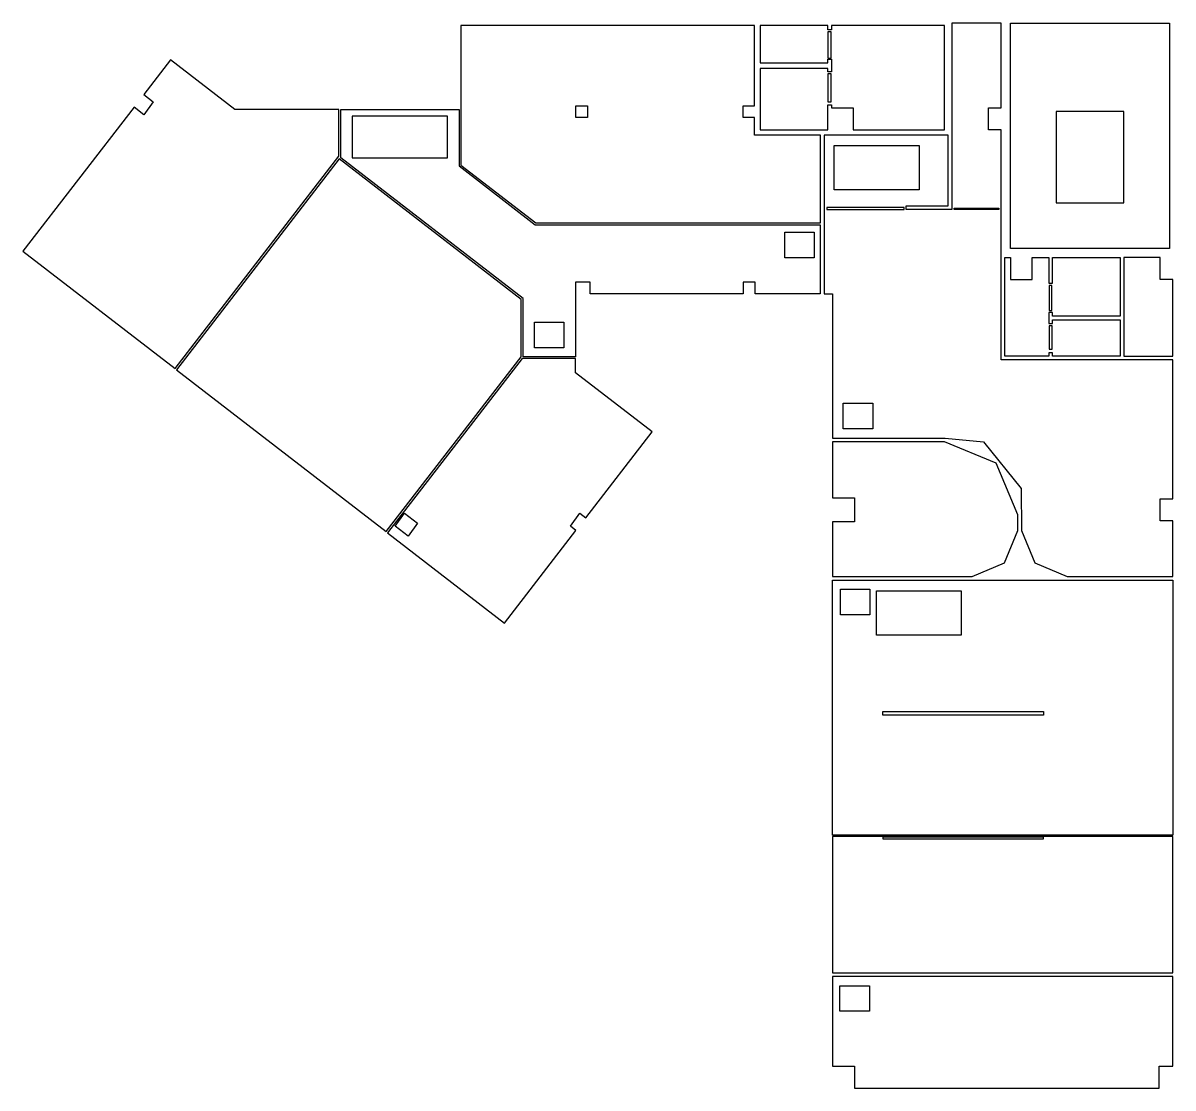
# Model space of a CAD drawing. Header units: metres. Extents: x 19933 to 23081, y 17067 to 19981.
import ezdxf

# ---------------------------------------------------------------- set-up
doc = ezdxf.new("R2010")
doc.units = ezdxf.units.M
doc.layers.add('AREE LEONARDO', color=5, linetype='Continuous')

msp = doc.modelspace()

# ---------------------------------------------------------------- linework, layer by layer
at = {"layer": 'AREE LEONARDO', "color": 5}
for points in [[(21131.6, 19974.2), (21131.6, 19592.6), (21336.6, 19434.2), (22115.6, 19434.2), (22115.6, 19674.2), (21935.6, 19674.2), (21935.6, 19723), (21904.6, 19723), (21904.6, 19755), (21935.6, 19755), (21935.6, 19974.2), (21131.6, 19974.2)], [(22125.6, 19674.2), (22125.6, 19240.2), (22148.6, 19240.2), (22148.6, 18845.2), (22456.6, 18845.4), (22562.1, 18835.2), (22665.5, 18707.8), (22665.6, 18592.2), (22702.2, 18503.9), (22790.6, 18467.2), (23080.6, 18467.2), (23080.6, 18619.2), (23045.6, 18619.2), (23045.6, 18679.2), (23080.6, 18679.2), (23080.6, 19059.2), (22610.6, 19059.2), (22610.6, 19689.2), (22575.6, 19689.2), (22575.6, 19749.2), (22610.6, 19749.2), (22610.6, 19981.2), (22475.6, 19981.2), (22475.6, 19471.2), (22350.6, 19471.2), (22350.6, 19481.2), (22465.6, 19481.2), (22465.6, 19674.2), (22125.6, 19674.2)], [(22635.6, 19981.2), (23070.6, 19981.2), (23070.6, 19364.2), (22635.6, 19364.2)], [(20349.2, 19035.6), (20797.8, 19616.6), (20797.8, 19744.2), (20513.1, 19744.2), (20337, 19880.2), (20264, 19785.6), (20289.7, 19765.7), (20263.8, 19730.1), (20237, 19750.7), (19933, 19357), (20349.2, 19035.6)], [(21126.6, 19744.2), (21126.6, 19590.1), (21334.9, 19429.2), (22115.2, 19429.2), (22115.2, 19240.2), (21936.6, 19240.2), (21936.6, 19272), (21904.6, 19272), (21904.6, 19240.2), (21485.6, 19240.2), (21485.6, 19272.5), (21445.6, 19272.5), (21445.6, 19068.2), (21301.6, 19068.2), (21301.6, 19227.5), (20802.8, 19612.7), (20802.8, 19744.2), (21126.6, 19744.2)], [(20927, 18589.5), (21296.6, 19068.2), (21296.6, 19225.1), (20798.7, 19609.6), (20353.2, 19032.6), (20927, 18589.5)], [(22945.6, 19339.2), (22945.6, 19069.2), (23080.6, 19069.2), (23080.6, 19279.2), (23045.6, 19279.2), (23045.6, 19339.2), (22945.6, 19339.2)], [(20931, 18586.4), (21250.9, 18339.4), (21446.5, 18592.7), (21431.5, 18604.3), (21457.4, 18640), (21473.4, 18627.6), (21654.8, 18862.6), (21445.6, 19024.1), (21445.6, 19063.2), (21299.1, 19063.2), (20931, 18586.4)], [(22148.6, 18467.2), (22530.6, 18467.2), (22619, 18503.9), (22655.6, 18592.2), (22655.6, 18635.2), (22597, 18776.7), (22455.6, 18835.2), (22148.6, 18835.2), (22148.6, 18682.2), (22208.6, 18682.2), (22208.6, 18616.2), (22148.6, 18616.2), (22148.6, 18467.2)], [(22148.6, 18457.2), (23080.6, 18457.2), (23080.6, 17758.8), (22148.6, 17758.8), (22148.6, 18457.2)], [(22148.6, 17382.2), (23080.6, 17382.2), (23080.6, 17755.1), (22148.6, 17755.1)], [(22148.6, 17372.2), (22148.6, 17127.2), (22208.6, 17127.2), (22208.6, 17067.2), (23042.6, 17067.2), (23042.6, 17127.2), (23080.6, 17127.2), (23080.6, 17372.2), (22148.6, 17372.2)]]:
    msp.add_lwpolyline(points, close=True, dxfattribs=at)
at = {"layer": 'AREE LEONARDO', "color": 3}
for points in [[(21950.6, 19872.2), (22135.6, 19872.2), (22135.6, 19882.2), (22145.6, 19882.2), (22145.6, 19847.2), (22135.6, 19847.2), (22135.6, 19857.2), (21950.6, 19857.2), (21950.6, 19689.2), (22135.6, 19689.2), (22135.6, 19757.2), (22145.6, 19757.2), (22145.6, 19749.2), (22205.6, 19749.2), (22205.6, 19689.2), (22455.6, 19689.2), (22455.6, 19974.2), (22145.6, 19974.2), (22145.6, 19962.2), (22135.6, 19962.2), (22135.6, 19974.2), (21950.6, 19974.2), (21950.6, 19872.2)], [(22935.6, 19339.2), (22935.6, 19179.2), (22750.6, 19179.2), (22750.6, 19189.2), (22740.6, 19189.2), (22740.6, 19159.2), (22750.6, 19159.2), (22750.6, 19169.2), (22750.6, 19169.2), (22935.6, 19169.2), (22935.6, 19069.2), (22750.6, 19069.2), (22750.6, 19079.2), (22740.6, 19079.2), (22740.6, 19069.2), (22620.6, 19069.2), (22620.6, 19339.2), (22635.6, 19339.2), (22635.6, 19279.2), (22695.6, 19279.2), (22695.6, 19339.2), (22740.6, 19339.2), (22740.6, 19269.2), (22750.6, 19269.2), (22750.6, 19339.2), (22935.6, 19339.2)]]:
    msp.add_lwpolyline(points, close=True, dxfattribs=at)
at = {"layer": 'AREE LEONARDO', "color": 2}
for points in [[(22135.6, 19885.3), (22144.7, 19885.3), (22144.7, 19957.5), (22135.6, 19957.5)], [(22136.4, 19843.5), (22144.4, 19843.5), (22144.4, 19764.7), (22136.4, 19764.7)], [(21446.1, 19755), (21478.1, 19755), (21478.1, 19723), (21446.1, 19723)], [(22945.6, 19739.2), (22760.6, 19739.2), (22760.6, 19489.2), (22945.6, 19489.2)], [(20834, 19612.7), (21094.6, 19612.7), (21094.6, 19726.1), (20834, 19726.1)], [(22153.6, 19646.1), (22385.5, 19646.1), (22385.5, 19524.4), (22153.6, 19524.4)], [(22344.9, 19476.4), (22133.2, 19476.4), (22133.2, 19471.2), (22344.9, 19471.2)], [(22481.9, 19474.4), (22604, 19474.4), (22604, 19471.2), (22481.9, 19471.2)], [(22749.4, 19263.2), (22741.9, 19263.2), (22741.9, 19194.7), (22749.4, 19194.7)], [(22750.1, 19153.1), (22742, 19153.1), (22742, 19088.9), (22750.1, 19088.9)], [(20977.4, 18640), (21012.7, 18612.7), (20986.8, 18577), (20951.5, 18604.3), (20977.4, 18640)], [(22268.9, 18427.8), (22500.8, 18427.8), (22500.8, 18306.1), (22268.9, 18306.1)], [(22286.7, 18097.5), (22725.9, 18097.5), (22725.9, 18087.5), (22286.7, 18087.5)], [(22286.7, 17748.8), (22725.9, 17748.8), (22725.9, 17753.8), (22286.7, 17753.8)]]:
    msp.add_lwpolyline(points, close=True, dxfattribs=at)
at = {"layer": 'AREE LEONARDO', "color": 1}
for points in [[(22018, 19408.6), (22098.6, 19408.6), (22098.6, 19338.5), (22018, 19338.5)], [(21333, 19162.7), (21413.6, 19162.7), (21413.6, 19092.6), (21333, 19092.6)], [(22178.2, 18941), (22258.8, 18941), (22258.8, 18870.9), (22178.2, 18870.9)], [(22170.3, 18432.4), (22250.9, 18432.4), (22250.9, 18362.3), (22170.3, 18362.3)], [(22169, 17347.1), (22249.6, 17347.1), (22249.6, 17277), (22169, 17277)]]:
    msp.add_lwpolyline(points, close=True, dxfattribs=at)

doc.saveas('drawing.dxf')
